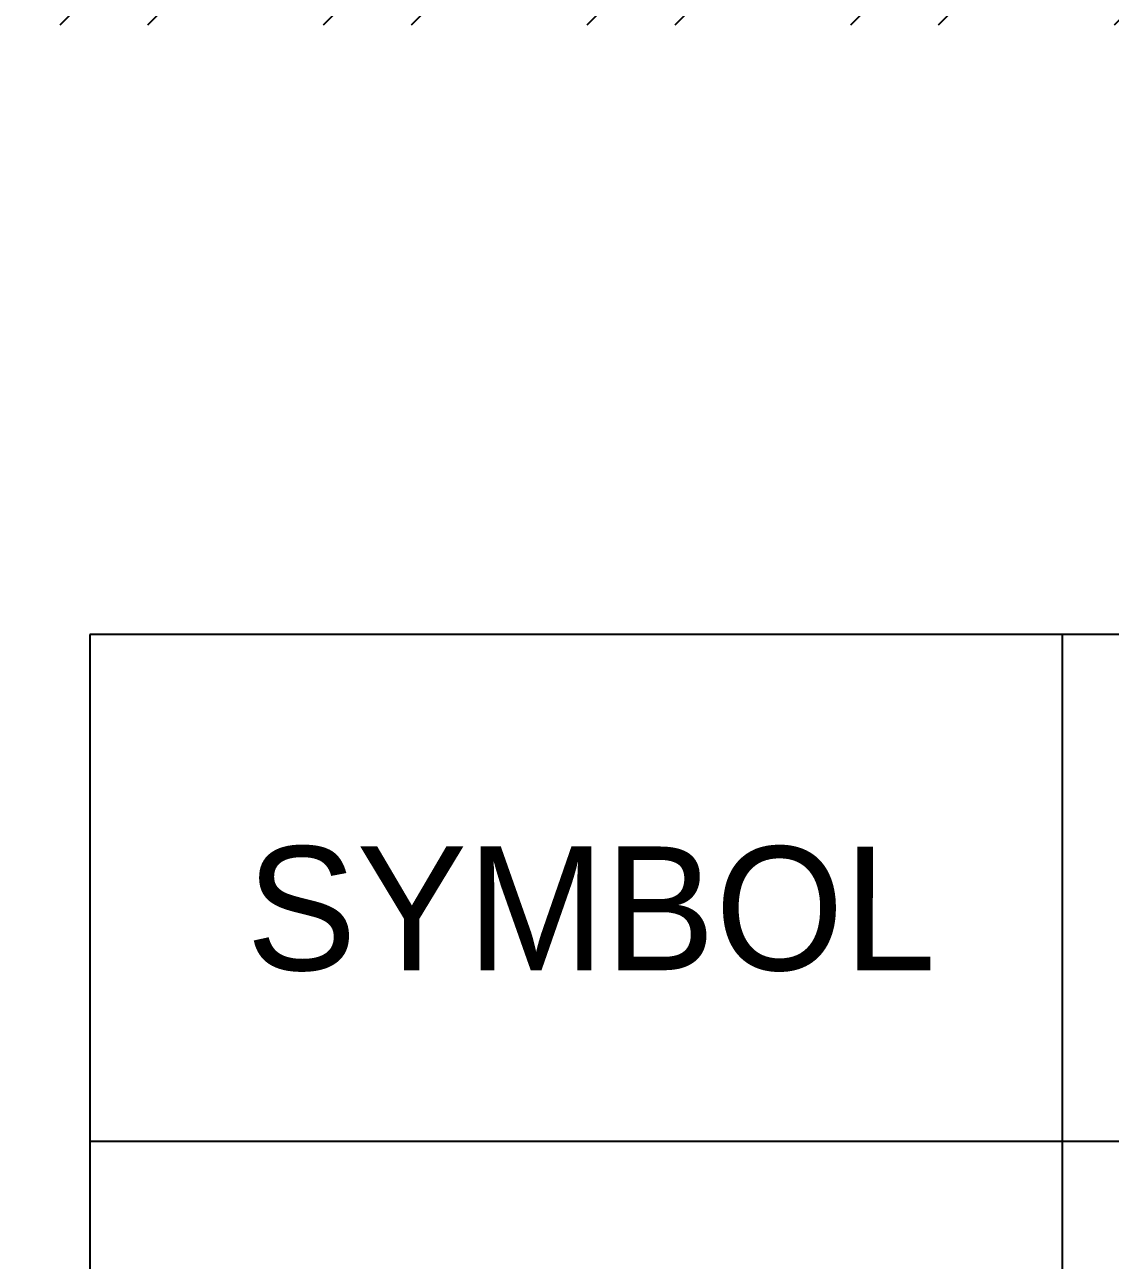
# Model space of a CAD drawing. Header units: inches. Extents: x 9636 to 21597, y -10243 to 557.
# Drawn here: x 13251.3 to 13305.9, y -3826.2 to -3764.1 of the extents above; entities that cross this region are included whole.
import ezdxf

# ---------------------------------------------------------------- set-up
doc = ezdxf.new("R2010")
doc.units = ezdxf.units.IN
doc.header["$MEASUREMENT"] = 0
doc.layers.add('IEL-HATCH-002', color=7, linetype='Continuous')
doc.styles.add('HEMI', font='stylu.ttf')

# ---------------------------------------------------------------- blocks, each defined once
blk = doc.blocks.new('qwff')
at = {"layer": 'IEL-HATCH-002', "true_color": 0xf27172, "transparency": 33554687}
h = blk.add_hatch(dxfattribs=at)
h.set_pattern_fill('ANSI32', color=11, scale=25)
h.set_pattern_definition([(45, (-2872.014, 157.3), (-6.629126, 6.629126), []), (45, (-2867.594, 157.3), (-6.629126, 6.629126), [])])
h.paths.add_polyline_path([(16312.975, -2094.847), (16303.975, -2094.847), (16303.975, -2247.976), (16312.975, -2247.976)])
h.paths.add_polyline_path([(16303.975, -2064.847), (16312.975, -2064.847), (16312.975, -2059.976), (16905.975, -2059.976), (16905.975, -2223.976), (16739.975, -2223.976), (16739.975, -2175.976), (16730.975, -2175.976), (16730.975, -2223.976), (16682.975, -2223.976), (16496.824, -2223.976), (16496.824, -2232.976), (16914.975, -2232.976), (16914.975, -2223.976), (16914.975, -2050.976), (16303.975, -2050.976)])
blk = doc.blocks.new('THT')
blk.add_blockref('qwff', (0, 0))

msp = doc.modelspace()

# ---------------------------------------------------------------- linework, layer by layer
for p, q in [((13400.251, -3794.759), (13254.561, -3794.759)), ((13254.561, -3794.759), (13254.561, -4012.873)), ((13303.479, -3794.759), (13303.479, -4012.873)), ((13400.251, -3820.258), (13254.561, -3820.258)), ((13400.251, -3820.258), (13254.561, -3820.258))]:
    msp.add_line(p, q)

# ---------------------------------------------------------------- block references
msp.add_blockref('THT', (-3311.825, -1531.116))

# ---------------------------------------------------------------- texts
at = {"lineweight": 15, "insert": (13262.438, -3805.416), "char_height": 6.2236, "width": 105.52328, "attachment_point": 1, "rotation": 359.99056, "style": 'HEMI'}
msp.add_mtext('SYMBOL', dxfattribs=at)

doc.saveas('drawing.dxf')
